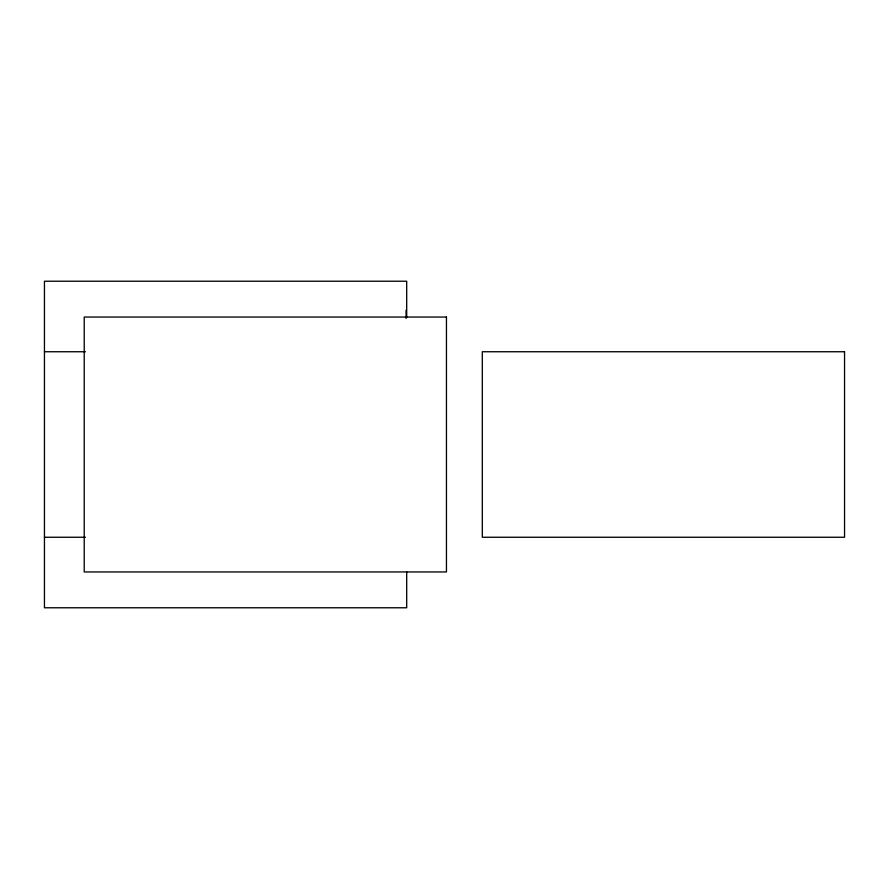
<?xml version="1.0" encoding="UTF-8"?>
<svg xmlns="http://www.w3.org/2000/svg" width="889" height="889" viewBox="0 0 889 889"><rect width="100%" height="100%" fill="white"/><g stroke="black" fill="none" stroke-linecap="round" stroke-linejoin="round"><path stroke-width="1.33" d="M44.45 351.744L85.466 351.744M44.45 537.256L85.466 537.256M406.695 317.195L406.695 281.224L44.45 281.224L44.45 607.776L406.695 607.776L406.695 571.805M406.073 310.15L406.073 318.484M446.456 317.051L84.222 317.051L84.222 571.949L446.456 571.949L446.456 317.051M844.55 351.744L482.305 351.744L482.305 537.256L844.55 537.256L844.55 351.744"/></g></svg>
